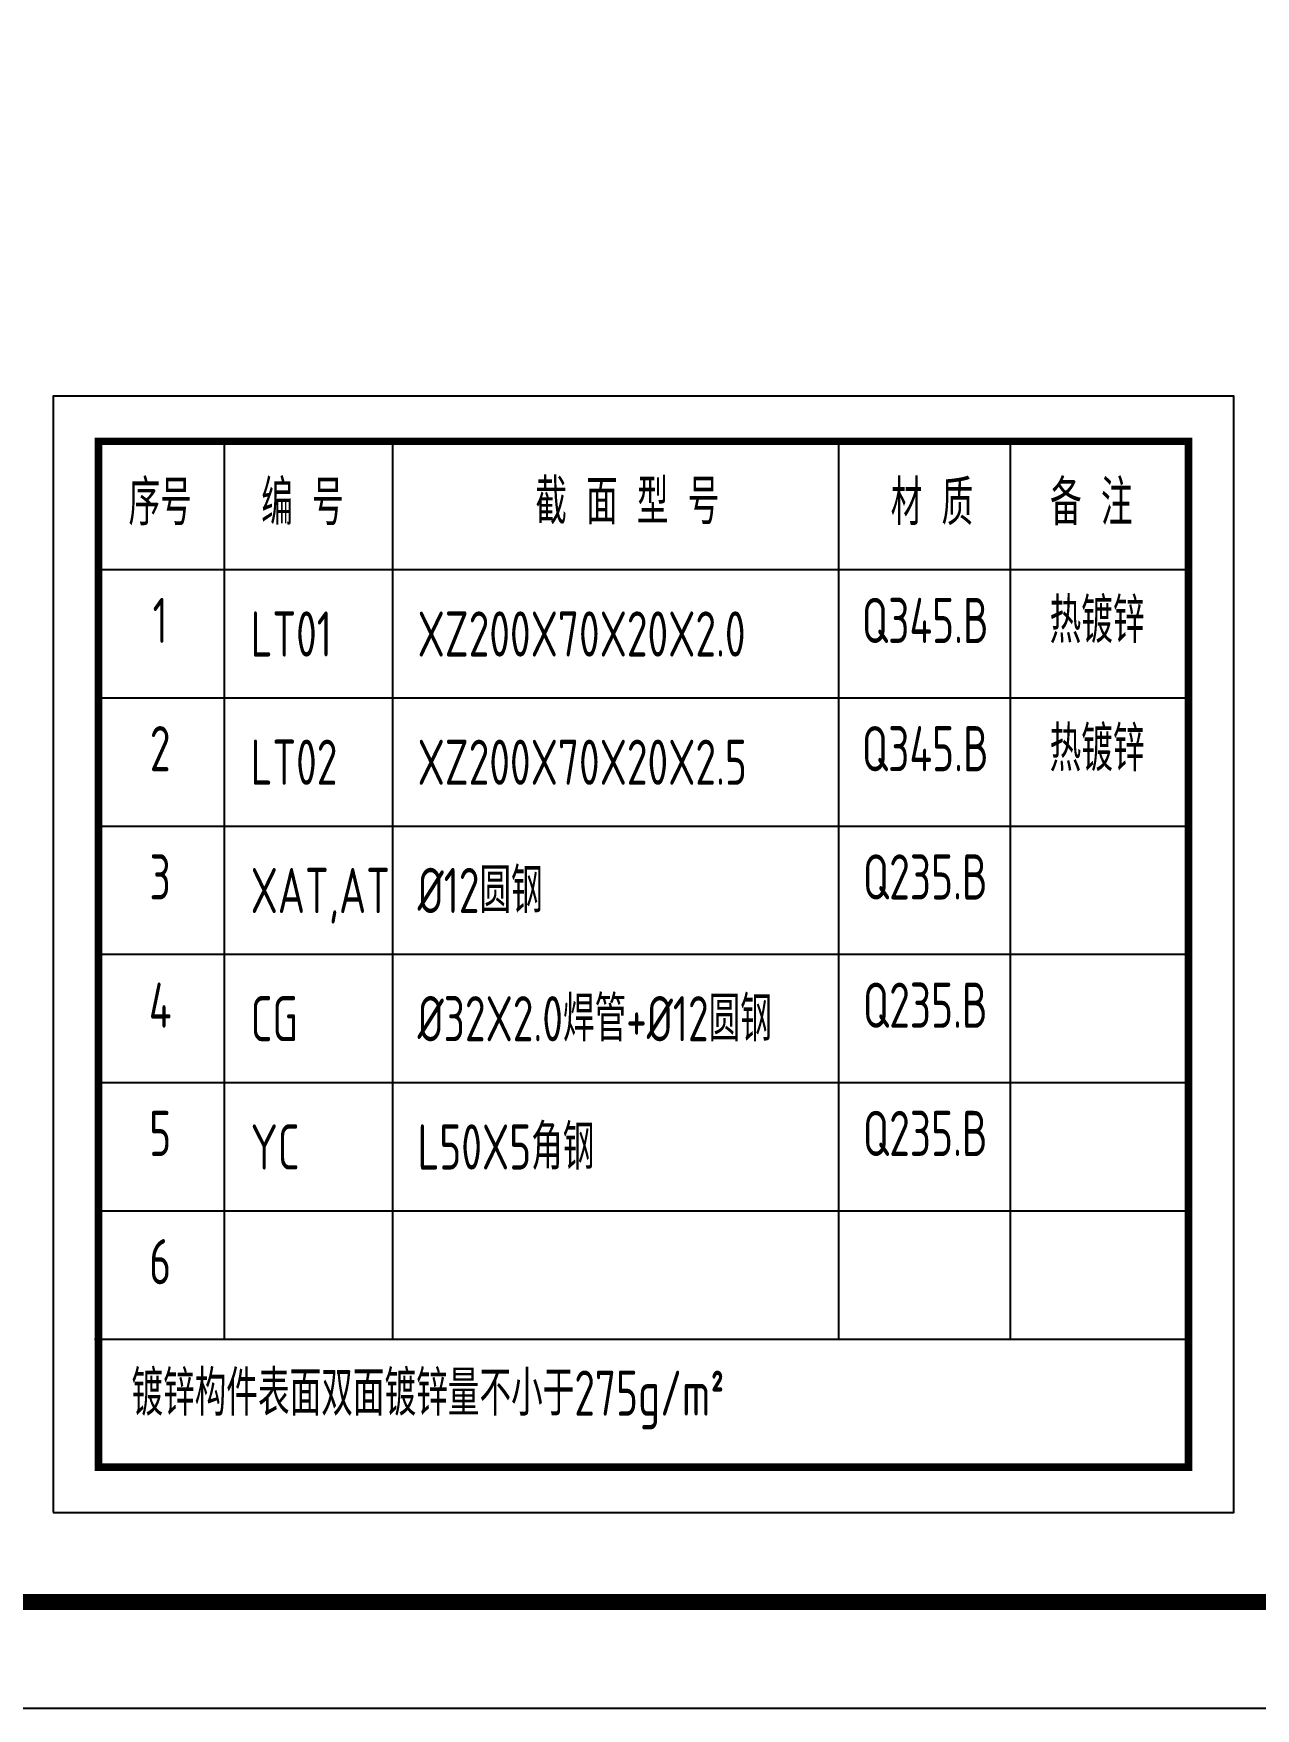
# Model space of a CAD drawing. Extents: x 180850 to 1399066, y 48356 to 327880.
# Drawn here: x 1009246 to 1025471, y 136382 to 158622 of the extents above; entities that cross this region are included whole.
import ezdxf
from ezdxf.enums import TextEntityAlignment as Align

# ---------------------------------------------------------------- set-up
doc = ezdxf.new("R2010")
doc.units = 0
doc.header["$LTSCALE"] = 1000
for name, color, linetype in [('AXIS', 3, 'Continuous'), ('LK 轮廓', 3, 'Continuous'), ('PUB_TITLE', 4, 'Continuous'), ('TEXT', 7, 'Continuous')]:
    doc.layers.add(name, color=color, linetype=linetype)
doc.styles.add('TSSD_Label', font='tssdeng.shx', dxfattribs={"width": 0.7, "bigfont": 'hztxt.shx'})

msp = doc.modelspace()

# ---------------------------------------------------------------- linework, layer by layer
at = {"layer": 'AXIS'}
for p, q in [((1011776.14, 153207.24), (1011776.14, 141287.77)), ((1014012.85, 153207.24), (1014012.85, 141287.77)), ((1019932.07, 153207.24), (1019932.07, 141287.77)), ((1022211.25, 153207.24), (1022211.25, 141287.77)), ((1010108.75, 151504.45), (1024582.02, 151504.45)), ((1010108.75, 149801.67), (1024582.02, 149801.67)), ((1010108.75, 148098.89), (1024582.02, 148098.89)), ((1010108.75, 146396.11), (1024582.02, 146396.11)), ((1010108.75, 146396.11), (1024582.02, 146396.11)), ((1010108.75, 144693.33), (1024582.02, 144693.33)), ((1010108.75, 144693.33), (1024582.02, 144693.33)), ((1010108.75, 142990.55), (1024582.02, 142990.55)), ((1010108.75, 142990.55), (1024582.02, 142990.55)), ((1010057.24, 141287.77), (1024530.51, 141287.77))]:
    msp.add_line(p, q, dxfattribs=at)
msp.add_lwpolyline([(1009508.76, 138985), (1025182, 138985), (1025182, 153807.22), (1009508.76, 153807.22)], close=True, dxfattribs=at)
at = {"layer": 'AXIS', "const_width": 100}
msp.add_lwpolyline([(1010108.75, 139584.98), (1024582.02, 139584.98), (1024582.02, 153207.24), (1010108.75, 153207.24)], close=True, dxfattribs=at)
at = {"layer": 'LK 轮廓'}
msp.add_line((1010108.75, 151504.45), (1024582.02, 151504.45), dxfattribs=at)
at = {"layer": 'PUB_TITLE'}
msp.add_lwpolyline([(919169.3, 220381.89), (1038098.48, 220381.89), (1038098.48, 136381.97), (919169.3, 136381.97)], close=True, dxfattribs=at)
at = {"layer": 'PUB_TITLE', "const_width": 212.12}
msp.add_lwpolyline([(922704.65, 137796.11), (922704.65, 218967.75), (1036684.34, 218967.75), (1036684.34, 137796.11)], close=True, dxfattribs=at)

# ---------------------------------------------------------------- texts
at = {"layer": 'TEXT', "style": 'TSSD_Label', "width": 0.7}
for s, height, p in [('序号', 600, (1010928.3, 151913.15)), ('编 号', 600, (1012817.68, 151913.15)), ('截 面 型 号', 600, (1017129.59, 151925.67)), ('材 质', 600, (1021175.17, 151913.15)), ('备 注', 600, (1023290.46, 151913.15)), ('1', 600, (1010928.3, 150348.91)), ('Q345.B', 600, (1021085.93, 150348.91)), ('热镀锌', 600, (1023367.22, 150348.91)), ('热镀锌', 600, (1023367.22, 148646.13)), ('2', 600, (1010928.3, 148646.13)), ('Q345.B', 600, (1021085.93, 148646.13)), ('3', 600, (1010928.3, 146943.35)), ('Q235.B', 600, (1021085.93, 146943.35)), ('4', 600, (1010928.3, 145240.57)), ('Q235.B', 600, (1021085.93, 145240.57)), ('5', 600, (1010928.3, 143537.79)), ('Q235.B', 600, (1021085.93, 143537.79)), ('6', 600, (1010928.3, 141835)), ('镀锌构件表面双面镀锌量不小于275g/m%%1402%%141', 599.9998, (1014483.46, 140089.57))]:
    msp.add_text(s, height=height, dxfattribs=at).set_placement(p, align=Align.BOTTOM_CENTER)
for s, height, p in [('LT01', 600, (1012128.93, 150348.91)), ('XZ200X70X20X2.0', 599.9998, (1014345.7, 150348.91)), ('LT02', 600, (1012128.93, 148646.13)), ('XZ200X70X20X2.5', 599.9998, (1014345.7, 148646.13)), ('XAT,AT', 600, (1012128.93, 146943.35)), ('%%C12圆钢', 600, (1014345.7, 146943.35)), ('%%C32X2.0焊管+%%C12圆钢', 599.9998, (1014345.7, 145240.57)), ('CG', 600, (1012128.93, 145240.57)), ('YC', 600, (1012128.93, 143537.79)), ('L50X5角钢', 600, (1014345.7, 143537.79))]:
    msp.add_text(s, height=height, dxfattribs=at).set_placement(p)

doc.saveas('drawing.dxf')
